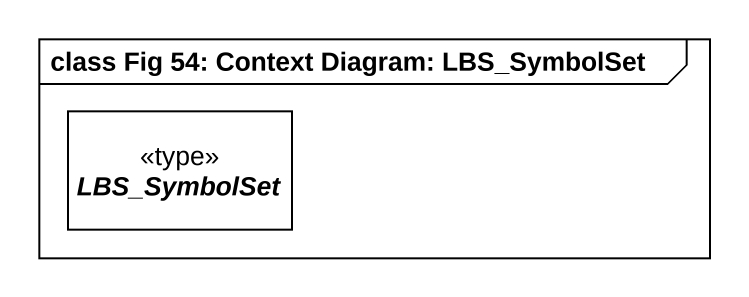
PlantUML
@startuml
mainframe class Fig 54: Context Diagram: LBS_SymbolSet
hide circle
hide empty members
abstract class LBS_SymbolSet <<type>>
@enduml
